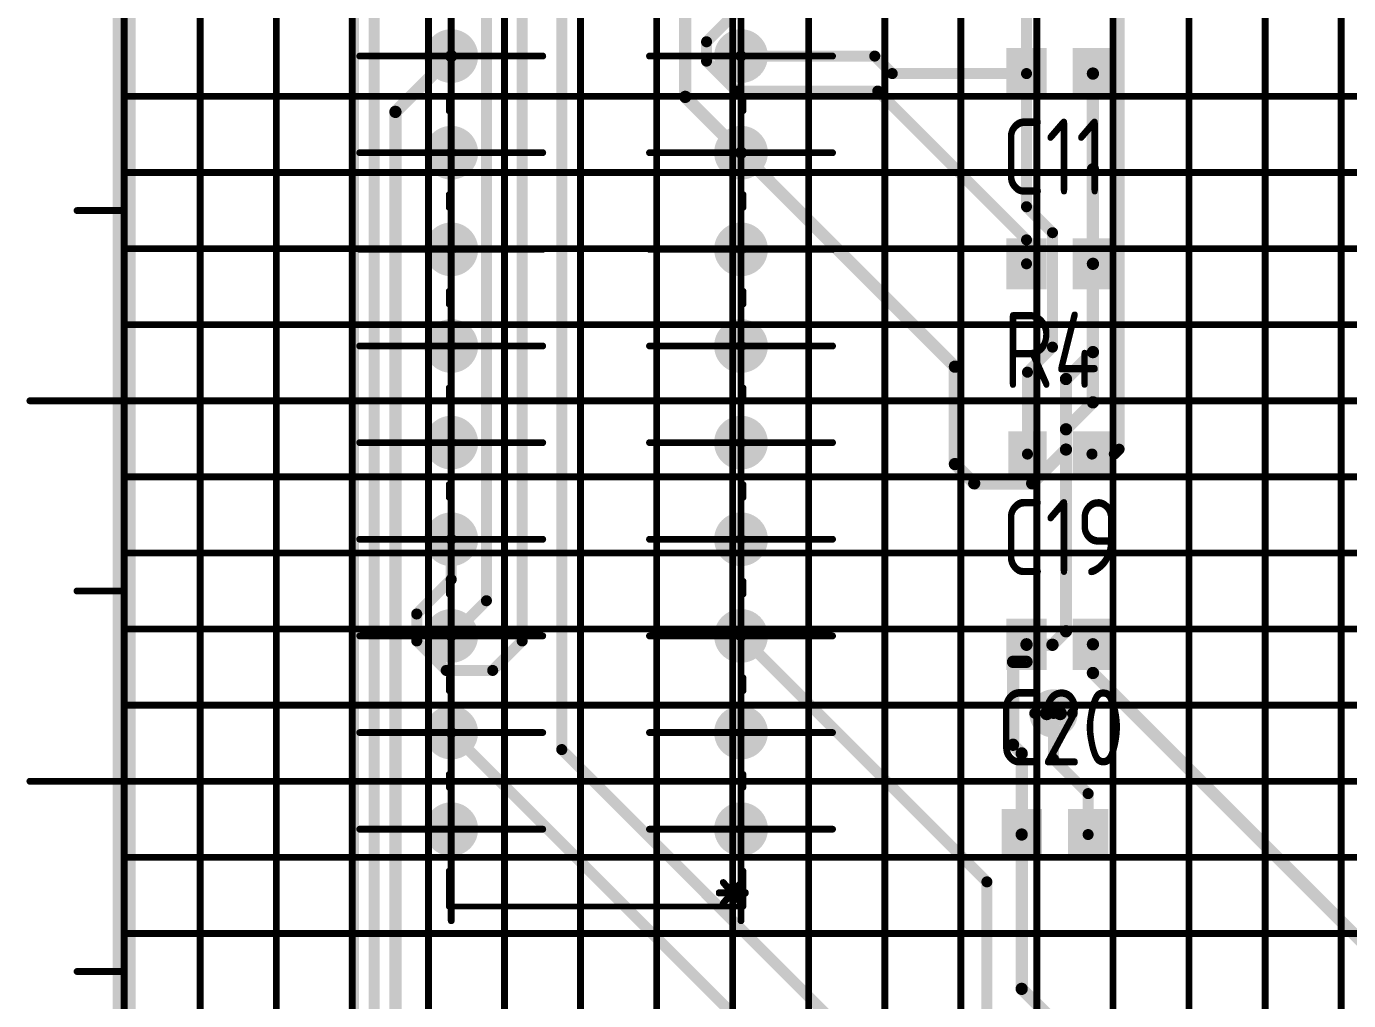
# Model space of a CAD drawing. Header units: millimetres. Extents: x 57 to 898, y 51 to 645.
# Drawn here: x 249.99 to 284.76, y 371.66 to 397.26 of the extents above; entities that cross this region are included whole.
import ezdxf

# ---------------------------------------------------------------- set-up
doc = ezdxf.new("R2010")
doc.units = ezdxf.units.MM
for name, color, linetype in [('Mechanical11', 56, 'Continuous'), ('Mechanical12', 56, 'Continuous'), ('Mechanical7', 56, 'Continuous'), ('Mechanical9', 56, 'Continuous')]:
    doc.layers.add(name, color=color, linetype=linetype)
doc.styles.add('GOST type A', font='gost.TTF', dxfattribs={"oblique": 15, "height": 0.2})

msp = doc.modelspace()

# ---------------------------------------------------------------- hatches: boundary and pattern name
at = {"layer": 'Mechanical12'}
for points in [[(275.761, 395.35), (276.822, 395.35), (276.822, 396.696), (275.761, 396.696)], [(275.761, 395.35), (276.822, 395.35), (276.822, 396.696), (275.761, 396.696)], [(277.508, 395.35), (278.569, 395.35), (278.569, 396.696), (277.508, 396.696)], [(277.508, 395.35), (278.569, 395.35), (278.569, 396.696), (277.508, 396.696)], [(275.761, 390.35), (276.822, 390.35), (276.822, 391.696), (275.761, 391.696)], [(275.761, 390.35), (276.822, 390.35), (276.822, 391.696), (275.761, 391.696)], [(277.508, 390.35), (278.569, 390.35), (278.569, 391.696), (277.508, 391.696)], [(277.508, 390.35), (278.569, 390.35), (278.569, 391.696), (277.508, 391.696)], [(275.811, 385.426), (276.822, 385.426), (276.822, 386.62), (275.811, 386.62)], [(275.811, 385.426), (276.822, 385.426), (276.822, 386.62), (275.811, 386.62)], [(277.508, 385.426), (278.518, 385.426), (278.518, 386.62), (277.508, 386.62)], [(277.508, 385.426), (278.518, 385.426), (278.518, 386.62), (277.508, 386.62)], [(275.761, 380.35), (276.822, 380.35), (276.822, 381.696), (275.761, 381.696)], [(275.761, 380.35), (276.822, 380.35), (276.822, 381.696), (275.761, 381.696)], [(277.508, 380.35), (278.569, 380.35), (278.569, 381.696), (277.508, 381.696)], [(277.508, 380.35), (278.569, 380.35), (278.569, 381.696), (277.508, 381.696)], [(275.634, 375.35), (276.695, 375.35), (276.695, 376.696), (275.634, 376.696)], [(275.634, 375.35), (276.695, 375.35), (276.695, 376.696), (275.634, 376.696)], [(277.381, 375.35), (278.442, 375.35), (278.442, 376.696), (277.381, 376.696)], [(277.381, 375.35), (278.442, 375.35), (278.442, 376.696), (277.381, 376.696)]]:
    msp.add_hatch(color=7, dxfattribs=at).paths.add_polyline_path(points)

# ---------------------------------------------------------------- linework, layer by layer
at = {"layer": 'Mechanical11', "color": 7}
for p, q in [((261.05, 396.483), (261.083, 396.565)), ((261.165, 396.483), (261.05, 396.483)), ((261.083, 396.565), (261.165, 396.598)), ((261.165, 396.598), (261.165, 396.483)), ((261.165, 396.483), (261.165, 396.598)), ((261.165, 396.598), (261.246, 396.565)), ((261.165, 396.483), (261.28, 396.483)), ((261.165, 396.368), (261.165, 396.483)), ((261.28, 396.483), (261.165, 396.483)), ((261.246, 396.402), (261.165, 396.368)), ((261.246, 396.565), (261.28, 396.483)), ((261.28, 396.483), (261.246, 396.402)), ((268.67, 396.483), (268.703, 396.565)), ((268.785, 396.483), (268.67, 396.483)), ((268.703, 396.565), (268.785, 396.598)), ((268.785, 396.598), (268.785, 396.483)), ((268.785, 396.483), (268.785, 396.598)), ((268.785, 396.598), (268.866, 396.565)), ((268.785, 396.483), (268.9, 396.483)), ((268.785, 396.368), (268.785, 396.483)), ((268.9, 396.483), (268.785, 396.483)), ((268.866, 396.402), (268.785, 396.368)), ((268.866, 396.565), (268.9, 396.483)), ((268.9, 396.483), (268.866, 396.402)), ((261.05, 393.943), (261.083, 394.025)), ((261.165, 393.943), (261.05, 393.943)), ((261.083, 394.025), (261.165, 394.058)), ((261.165, 394.058), (261.165, 393.943)), ((261.165, 393.943), (261.165, 394.058)), ((261.165, 394.058), (261.246, 394.025)), ((261.165, 393.943), (261.28, 393.943)), ((261.165, 393.828), (261.165, 393.943)), ((261.28, 393.943), (261.165, 393.943)), ((261.246, 394.025), (261.28, 393.943)), ((261.28, 393.943), (261.246, 393.862)), ((268.67, 393.943), (268.703, 394.025)), ((268.785, 393.943), (268.67, 393.943)), ((268.703, 394.025), (268.785, 394.058)), ((268.785, 394.058), (268.785, 393.943)), ((268.785, 393.943), (268.785, 394.058)), ((268.785, 394.058), (268.866, 394.025)), ((268.785, 393.943), (268.9, 393.943)), ((268.785, 393.828), (268.785, 393.943)), ((268.9, 393.943), (268.785, 393.943)), ((268.866, 394.025), (268.9, 393.943)), ((268.9, 393.943), (268.866, 393.862)), ((261.246, 393.862), (261.165, 393.828)), ((268.866, 393.862), (268.785, 393.828)), ((261.05, 391.403), (261.083, 391.485)), ((261.083, 391.485), (261.165, 391.518)), ((261.165, 391.518), (261.165, 391.403)), ((261.165, 391.403), (261.165, 391.518)), ((261.165, 391.518), (261.246, 391.485)), ((261.246, 391.485), (261.28, 391.403)), ((268.67, 391.403), (268.703, 391.485)), ((268.703, 391.485), (268.785, 391.518)), ((268.785, 391.518), (268.785, 391.403)), ((268.785, 391.403), (268.785, 391.518)), ((268.785, 391.518), (268.866, 391.485)), ((268.866, 391.485), (268.9, 391.403)), ((261.165, 391.403), (261.05, 391.403)), ((261.165, 391.403), (261.28, 391.403)), ((261.165, 391.288), (261.165, 391.403)), ((261.28, 391.403), (261.165, 391.403)), ((261.246, 391.322), (261.165, 391.288)), ((261.28, 391.403), (261.246, 391.322)), ((268.785, 391.403), (268.67, 391.403)), ((268.785, 391.403), (268.9, 391.403)), ((268.785, 391.288), (268.785, 391.403)), ((268.9, 391.403), (268.785, 391.403)), ((268.866, 391.322), (268.785, 391.288)), ((268.9, 391.403), (268.866, 391.322)), ((261.05, 388.863), (261.083, 388.945)), ((261.165, 388.863), (261.05, 388.863)), ((261.083, 388.945), (261.165, 388.978)), ((261.165, 388.978), (261.165, 388.863)), ((261.165, 388.863), (261.165, 388.978)), ((261.165, 388.978), (261.246, 388.945)), ((261.165, 388.863), (261.28, 388.863)), ((261.165, 388.748), (261.165, 388.863)), ((261.28, 388.863), (261.165, 388.863)), ((261.246, 388.782), (261.165, 388.748)), ((261.246, 388.945), (261.28, 388.863)), ((261.28, 388.863), (261.246, 388.782)), ((268.67, 388.863), (268.703, 388.945)), ((268.785, 388.863), (268.67, 388.863)), ((268.703, 388.945), (268.785, 388.978)), ((268.785, 388.978), (268.785, 388.863)), ((268.785, 388.863), (268.785, 388.978)), ((268.785, 388.978), (268.866, 388.945)), ((268.785, 388.863), (268.9, 388.863)), ((268.785, 388.748), (268.785, 388.863)), ((268.9, 388.863), (268.785, 388.863)), ((268.866, 388.782), (268.785, 388.748)), ((268.866, 388.945), (268.9, 388.863)), ((268.9, 388.863), (268.866, 388.782)), ((261.05, 386.323), (261.083, 386.405)), ((261.165, 386.323), (261.05, 386.323)), ((261.083, 386.405), (261.165, 386.438)), ((261.165, 386.438), (261.165, 386.323)), ((261.165, 386.323), (261.165, 386.438)), ((261.165, 386.438), (261.246, 386.405)), ((261.165, 386.323), (261.28, 386.323)), ((261.165, 386.208), (261.165, 386.323)), ((261.28, 386.323), (261.165, 386.323)), ((261.246, 386.242), (261.165, 386.208)), ((261.246, 386.405), (261.28, 386.323)), ((261.28, 386.323), (261.246, 386.242)), ((268.67, 386.323), (268.703, 386.405)), ((268.785, 386.323), (268.67, 386.323)), ((268.703, 386.405), (268.785, 386.438)), ((268.785, 386.438), (268.785, 386.323)), ((268.785, 386.323), (268.785, 386.438)), ((268.785, 386.438), (268.866, 386.405)), ((268.785, 386.323), (268.9, 386.323)), ((268.785, 386.208), (268.785, 386.323)), ((268.9, 386.323), (268.785, 386.323)), ((268.866, 386.242), (268.785, 386.208)), ((268.866, 386.405), (268.9, 386.323)), ((268.9, 386.323), (268.866, 386.242)), ((261.05, 383.783), (261.083, 383.865)), ((261.083, 383.865), (261.165, 383.898)), ((261.165, 383.898), (261.165, 383.783)), ((261.165, 383.783), (261.165, 383.898)), ((261.165, 383.898), (261.246, 383.865)), ((261.246, 383.865), (261.28, 383.783)), ((268.67, 383.783), (268.703, 383.865)), ((268.703, 383.865), (268.785, 383.898)), ((268.785, 383.898), (268.785, 383.783)), ((268.785, 383.783), (268.785, 383.898)), ((268.785, 383.898), (268.866, 383.865)), ((268.866, 383.865), (268.9, 383.783)), ((261.165, 383.783), (261.05, 383.783)), ((261.165, 383.783), (261.28, 383.783)), ((261.165, 383.668), (261.165, 383.783)), ((261.28, 383.783), (261.165, 383.783)), ((261.246, 383.702), (261.165, 383.668)), ((261.28, 383.783), (261.246, 383.702)), ((268.785, 383.783), (268.67, 383.783)), ((268.785, 383.783), (268.9, 383.783)), ((268.785, 383.668), (268.785, 383.783)), ((268.9, 383.783), (268.785, 383.783)), ((268.866, 383.702), (268.785, 383.668)), ((268.9, 383.783), (268.866, 383.702)), ((261.05, 381.243), (261.083, 381.325)), ((261.165, 381.243), (261.05, 381.243)), ((261.083, 381.325), (261.165, 381.358)), ((261.165, 381.358), (261.165, 381.243)), ((261.165, 381.243), (261.165, 381.358)), ((261.165, 381.358), (261.246, 381.325)), ((261.165, 381.243), (261.28, 381.243)), ((261.165, 381.128), (261.165, 381.243)), ((261.28, 381.243), (261.165, 381.243)), ((261.246, 381.162), (261.165, 381.128)), ((261.246, 381.325), (261.28, 381.243)), ((261.28, 381.243), (261.246, 381.162)), ((268.67, 381.243), (268.703, 381.325)), ((268.785, 381.243), (268.67, 381.243)), ((268.703, 381.325), (268.785, 381.358)), ((268.785, 381.358), (268.785, 381.243)), ((268.785, 381.243), (268.785, 381.358)), ((268.785, 381.358), (268.866, 381.325)), ((268.785, 381.243), (268.9, 381.243)), ((268.785, 381.128), (268.785, 381.243)), ((268.9, 381.243), (268.785, 381.243)), ((268.866, 381.162), (268.785, 381.128)), ((268.866, 381.325), (268.9, 381.243)), ((268.9, 381.243), (268.866, 381.162)), ((261.05, 378.703), (261.083, 378.785)), ((261.165, 378.703), (261.05, 378.703)), ((261.083, 378.785), (261.165, 378.818)), ((261.165, 378.818), (261.165, 378.703)), ((261.165, 378.703), (261.165, 378.818)), ((261.165, 378.818), (261.246, 378.785)), ((261.165, 378.703), (261.28, 378.703)), ((261.165, 378.588), (261.165, 378.703)), ((261.28, 378.703), (261.165, 378.703)), ((261.246, 378.622), (261.165, 378.588)), ((261.246, 378.785), (261.28, 378.703)), ((261.28, 378.703), (261.246, 378.622)), ((268.67, 378.703), (268.703, 378.785)), ((268.785, 378.703), (268.67, 378.703)), ((268.703, 378.785), (268.785, 378.818)), ((268.785, 378.818), (268.785, 378.703)), ((268.785, 378.703), (268.785, 378.818)), ((268.785, 378.818), (268.866, 378.785)), ((268.785, 378.703), (268.9, 378.703)), ((268.785, 378.588), (268.785, 378.703)), ((268.9, 378.703), (268.785, 378.703)), ((268.866, 378.622), (268.785, 378.588)), ((268.866, 378.785), (268.9, 378.703)), ((268.9, 378.703), (268.866, 378.622)), ((261.05, 376.163), (261.083, 376.245)), ((261.165, 376.163), (261.05, 376.163)), ((261.083, 376.245), (261.165, 376.278)), ((261.165, 376.278), (261.165, 376.163)), ((261.165, 376.163), (261.165, 376.278)), ((261.165, 376.278), (261.246, 376.245)), ((261.165, 376.163), (261.28, 376.163)), ((261.165, 376.048), (261.165, 376.163)), ((261.28, 376.163), (261.165, 376.163)), ((261.246, 376.245), (261.28, 376.163)), ((261.28, 376.163), (261.246, 376.082)), ((268.67, 376.163), (268.703, 376.245)), ((268.785, 376.163), (268.67, 376.163)), ((268.703, 376.245), (268.785, 376.278)), ((268.785, 376.278), (268.785, 376.163)), ((268.785, 376.163), (268.785, 376.278)), ((268.785, 376.278), (268.866, 376.245)), ((268.785, 376.163), (268.9, 376.163)), ((268.785, 376.048), (268.785, 376.163)), ((268.9, 376.163), (268.785, 376.163)), ((268.866, 376.245), (268.9, 376.163)), ((268.9, 376.163), (268.866, 376.082)), ((261.246, 376.082), (261.165, 376.048)), ((268.866, 376.082), (268.785, 376.048))]:
    msp.add_line(p, q, dxfattribs=at)
for points, const_width in [([(277.177, 379.206, 1), (276.822, 379.206, 1)], 0.356), ([(276.733, 379.206, 1), (276.911, 379.206, 1)], 0.178), ([(277.088, 379.206, 1), (277.266, 379.206, 1)], 0.178)]:
    msp.add_lwpolyline(points, format="xyb", close=True, dxfattribs=dict(at, const_width=const_width))
at = {"layer": 'Mechanical12', "color": 7}
for p, q in [((261.05, 396.483), (261.165, 396.483)), ((261.083, 396.402), (261.05, 396.483)), ((261.165, 396.368), (261.083, 396.402)), ((261.165, 396.483), (261.165, 396.368)), ((268.67, 396.483), (268.785, 396.483)), ((268.703, 396.402), (268.67, 396.483)), ((268.785, 396.368), (268.703, 396.402)), ((268.785, 396.483), (268.785, 396.368)), ((261.05, 393.943), (261.165, 393.943)), ((261.083, 393.862), (261.05, 393.943)), ((261.165, 393.943), (261.165, 393.828)), ((268.67, 393.943), (268.785, 393.943)), ((268.703, 393.862), (268.67, 393.943)), ((268.785, 393.943), (268.785, 393.828)), ((261.165, 393.828), (261.083, 393.862)), ((268.785, 393.828), (268.703, 393.862)), ((261.05, 391.403), (261.165, 391.403)), ((261.083, 391.322), (261.05, 391.403)), ((261.165, 391.288), (261.083, 391.322)), ((261.165, 391.403), (261.165, 391.288)), ((268.67, 391.403), (268.785, 391.403)), ((268.703, 391.322), (268.67, 391.403)), ((268.785, 391.288), (268.703, 391.322)), ((268.785, 391.403), (268.785, 391.288)), ((261.05, 388.863), (261.165, 388.863)), ((261.083, 388.782), (261.05, 388.863)), ((261.165, 388.748), (261.083, 388.782)), ((261.165, 388.863), (261.165, 388.748)), ((268.67, 388.863), (268.785, 388.863)), ((268.703, 388.782), (268.67, 388.863)), ((268.785, 388.748), (268.703, 388.782)), ((268.785, 388.863), (268.785, 388.748)), ((261.05, 386.323), (261.165, 386.323)), ((261.083, 386.242), (261.05, 386.323)), ((261.165, 386.208), (261.083, 386.242)), ((261.165, 386.323), (261.165, 386.208)), ((268.67, 386.323), (268.785, 386.323)), ((268.703, 386.242), (268.67, 386.323)), ((268.785, 386.208), (268.703, 386.242)), ((268.785, 386.323), (268.785, 386.208)), ((261.05, 383.783), (261.165, 383.783)), ((261.083, 383.702), (261.05, 383.783)), ((261.165, 383.668), (261.083, 383.702)), ((261.165, 383.783), (261.165, 383.668)), ((268.67, 383.783), (268.785, 383.783)), ((268.703, 383.702), (268.67, 383.783)), ((268.785, 383.668), (268.703, 383.702)), ((268.785, 383.783), (268.785, 383.668)), ((261.05, 381.243), (261.165, 381.243)), ((261.083, 381.162), (261.05, 381.243)), ((261.165, 381.128), (261.083, 381.162)), ((261.165, 381.243), (261.165, 381.128)), ((268.67, 381.243), (268.785, 381.243)), ((268.703, 381.162), (268.67, 381.243)), ((268.785, 381.128), (268.703, 381.162)), ((268.785, 381.243), (268.785, 381.128)), ((261.05, 378.703), (261.165, 378.703)), ((261.083, 378.622), (261.05, 378.703)), ((261.165, 378.588), (261.083, 378.622)), ((261.165, 378.703), (261.165, 378.588)), ((268.67, 378.703), (268.785, 378.703)), ((268.703, 378.622), (268.67, 378.703)), ((268.785, 378.588), (268.703, 378.622)), ((268.785, 378.703), (268.785, 378.588)), ((261.05, 376.163), (261.165, 376.163)), ((261.083, 376.082), (261.05, 376.163)), ((261.165, 376.163), (261.165, 376.048)), ((268.67, 376.163), (268.785, 376.163)), ((268.703, 376.082), (268.67, 376.163)), ((268.785, 376.163), (268.785, 376.048)), ((261.165, 376.048), (261.083, 376.082)), ((268.785, 376.048), (268.703, 376.082))]:
    msp.add_line(p, q, dxfattribs=at)
for points, const_width in [([(252.565, 518.023), (252.565, 337.423)], 0.6), ([(252.565, 518.023), (252.565, 337.423)], 0.6), ([(252.565, 518.023), (252.565, 337.423)], 0.6), ([(252.565, 518.023), (252.565, 337.423)], 0.6), ([(262.09, 382.168), (262.09, 429.388)], 0.29), ([(263.03, 381.111), (263.03, 412.176)], 0.29), ([(258.593, 352.985), (258.593, 406.611)], 0.29), ([(278.727, 386.15), (278.727, 406.461)], 0.29), ([(259.137, 370.321), (259.137, 404.615)], 0.29), ([(267.317, 395.411), (267.317, 402.636)], 0.323), ([(276.291, 396.023), (276.291, 402.27)], 0.29), ([(264.071, 378.256), (264.071, 398.657)], 0.29), ([(267.878, 396.859), (268.785, 397.766)], 0.29), ([(267.878, 396.351), (267.878, 396.859)], 0.29), ([(259.697, 395.016), (261.165, 396.483)], 0.323), ([(267.878, 396.351), (268.665, 395.564)], 0.29), ([(268.785, 396.483), (272.301, 396.483)], 0.29), ([(272.301, 396.483), (272.761, 396.023)], 0.29), ([(272.761, 396.023), (276.291, 396.023)], 0.29), ([(276.291, 392.524), (276.291, 396.023)], 0.29), ([(278.038, 393.507), (278.038, 396.023)], 0.323), ([(268.665, 395.564), (272.38, 395.564)], 0.29), ([(272.38, 395.564), (276.291, 391.652)], 0.29), ([(261.101, 395.036), (261.101, 395.39)], 0.152), ([(267.317, 395.411), (268.785, 393.943)], 0.323), ([(268.848, 395.036), (268.848, 395.39)], 0.152), ([(259.697, 370.871), (259.697, 395.016)], 0.323), ([(268.785, 393.943), (274.409, 388.319)], 0.323), ([(278.038, 391.023), (278.038, 393.507)], 0.323), ([(261.101, 392.496), (261.101, 392.85)], 0.152), ([(268.848, 392.496), (268.848, 392.85)], 0.152), ([(276.291, 392.524), (276.974, 391.841)], 0.29), ([(276.974, 388.833), (276.974, 391.841)], 0.29), ([(276.291, 391.023), (276.291, 391.652)], 0.29), ([(278.038, 388.703), (278.038, 391.023)], 0.323), ([(261.101, 389.956), (261.101, 390.31)], 0.152), ([(268.848, 389.956), (268.848, 390.31)], 0.152), ([(276.317, 388.175), (276.974, 388.833)], 0.29), ([(277.33, 387.995), (278.038, 388.703)], 0.323), ([(278.038, 387.382), (278.038, 388.703)], 0.323), ([(274.409, 385.76), (274.409, 388.319)], 0.323), ([(276.317, 386.023), (276.317, 388.175)], 0.29), ([(277.33, 386.674), (277.33, 387.995)], 0.323), ([(261.101, 387.416), (261.101, 387.77)], 0.152), ([(268.848, 387.416), (268.848, 387.77)], 0.152), ([(277.33, 386.674), (278.038, 387.382)], 0.323), ([(277.33, 386.141), (277.33, 386.674)], 0.323), ([(276.441, 385.252), (277.33, 386.141)], 0.323), ([(277.33, 381.365), (277.33, 386.141)], 0.323), ([(278.6, 386.023), (278.727, 386.15)], 0.29), ([(274.409, 385.76), (274.917, 385.252)], 0.323), ([(278.013, 386.023), (278.6, 386.023)], 0.29), ([(261.101, 384.876), (261.101, 385.23)], 0.152), ([(268.848, 384.876), (268.848, 385.23)], 0.152), ([(274.917, 385.252), (276.441, 385.252)], 0.323), ([(261.165, 382.726), (261.165, 383.783)], 0.29), ([(260.258, 381.819), (261.165, 382.726)], 0.29), ([(261.101, 382.336), (261.101, 382.69)], 0.152), ([(268.848, 382.336), (268.848, 382.69)], 0.152), ([(261.165, 381.243), (262.09, 382.168)], 0.29), ([(260.258, 381.111), (260.258, 381.819)], 0.29), ([(268.785, 381.243), (275.249, 374.779)], 0.29), ([(276.974, 381.01), (277.33, 381.365)], 0.323), ([(260.258, 381.111), (261.033, 380.336)], 0.29), ([(262.254, 380.336), (263.03, 381.111)], 0.29), ([(276.291, 381.01), (276.291, 381.023)], 0.323), ([(276.291, 381.01), (276.974, 381.01)], 0.323), ([(276.291, 380.562), (276.291, 381.01)], 0.323), ([(278.038, 380.269), (278.038, 381.023)], 0.323), ([(275.937, 380.562), (276.291, 380.562)], 0.323), ([(275.937, 378.382), (275.937, 380.562)], 0.323), ([(261.033, 380.336), (262.254, 380.336)], 0.29), ([(278.038, 380.269), (286.085, 372.222)], 0.323), ([(261.101, 379.796), (261.101, 380.15)], 0.152), ([(268.848, 379.796), (268.848, 380.15)], 0.152), ([(277, 378.01), (277, 379.206)], 0.29), ([(261.165, 378.703), (271.165, 368.703)], 0.29), ([(264.071, 378.256), (274.5, 367.827)], 0.29), ([(275.937, 378.382), (276.165, 378.155)], 0.323), ([(276.165, 376.023), (276.165, 378.155)], 0.323), ([(277, 378.01), (277.912, 377.098)], 0.29), ([(261.101, 377.256), (261.101, 377.61)], 0.152), ([(268.848, 377.258), (268.848, 377.61)], 0.152), ([(277.912, 376.023), (277.912, 377.098)], 0.29), ([(276.165, 371.967), (276.165, 376.023)], 0.323), ([(261.101, 374.131), (261.101, 375.07)], 0.152), ([(268.848, 374.131), (268.848, 375.069)], 0.152), ([(275.249, 365.589), (275.249, 374.779)], 0.29), ([(261.101, 374.131), (268.848, 374.131)], 0.152), ([(276.165, 371.967), (277.076, 371.056)], 0.323)]:
    msp.add_lwpolyline(points, dxfattribs=dict(at, const_width=const_width))
for points, const_width in [([(261.571, 396.483, 1), (260.758, 396.483, 1)], 0.6), ([(261.571, 396.483, 1), (260.758, 396.483, 1)], 0.6), ([(269.191, 396.483, 1), (268.378, 396.483, 1)], 0.6), ([(269.191, 396.483, 1), (268.378, 396.483, 1)], 0.6), ([(260.608, 396.483, 1), (260.908, 396.483, 1)], 0.3), ([(260.608, 396.483, 1), (260.908, 396.483, 1)], 0.3), ([(261.421, 396.483, 1), (261.721, 396.483, 1)], 0.3), ([(261.421, 396.483, 1), (261.721, 396.483, 1)], 0.3), ([(267.805, 396.859, 1), (267.95, 396.859, 1)], 0.145), ([(267.805, 396.859, 1), (267.95, 396.859, 1)], 0.145), ([(268.228, 396.483, 1), (268.528, 396.483, 1)], 0.3), ([(268.228, 396.483, 1), (268.528, 396.483, 1)], 0.3), ([(269.041, 396.483, 1), (269.341, 396.483, 1)], 0.3), ([(269.041, 396.483, 1), (269.341, 396.483, 1)], 0.3), ([(261.084, 396.483, 1), (261.245, 396.483, 1)], 0.161), ([(267.805, 396.351, 1), (267.95, 396.351, 1)], 0.145), ([(267.805, 396.351, 1), (267.95, 396.351, 1)], 0.145), ([(268.712, 396.483, 1), (268.857, 396.483, 1)], 0.145), ([(272.228, 396.483, 1), (272.373, 396.483, 1)], 0.145), ([(272.228, 396.483, 1), (272.373, 396.483, 1)], 0.145), ([(272.688, 396.023, 1), (272.833, 396.023, 1)], 0.145), ([(272.688, 396.023, 1), (272.833, 396.023, 1)], 0.145), ([(276.219, 396.023, 1), (276.364, 396.023, 1)], 0.145), ([(276.219, 396.023, 1), (276.364, 396.023, 1)], 0.145), ([(276.219, 396.023, 1), (276.364, 396.023, 1)], 0.145), ([(277.957, 396.023, 1), (278.119, 396.023, 1)], 0.161), ([(268.593, 395.564, 1), (268.738, 395.564, 1)], 0.145), ([(268.593, 395.564, 1), (268.738, 395.564, 1)], 0.145), ([(272.307, 395.564, 1), (272.452, 395.564, 1)], 0.145), ([(272.307, 395.564, 1), (272.452, 395.564, 1)], 0.145), ([(261.063, 395.39, 1), (261.139, 395.39, 1)], 0.0762), ([(267.236, 395.411, 1), (267.398, 395.411, 1)], 0.161), ([(267.236, 395.411, 1), (267.398, 395.411, 1)], 0.161), ([(268.81, 395.39, 1), (268.886, 395.39, 1)], 0.0762), ([(259.616, 395.016, 1), (259.778, 395.016, 1)], 0.161), ([(259.616, 395.016, 1), (259.778, 395.016, 1)], 0.161), ([(261.063, 395.036, 1), (261.139, 395.036, 1)], 0.0762), ([(268.81, 395.036, 1), (268.886, 395.036, 1)], 0.0762), ([(261.571, 393.943, 1), (260.758, 393.943, 1)], 0.6), ([(261.571, 393.943, 1), (260.758, 393.943, 1)], 0.6), ([(269.191, 393.943, 1), (268.378, 393.943, 1)], 0.6), ([(269.191, 393.943, 1), (268.378, 393.943, 1)], 0.6), ([(260.608, 393.943, 1), (260.908, 393.943, 1)], 0.3), ([(260.608, 393.943, 1), (260.908, 393.943, 1)], 0.3), ([(261.421, 393.943, 1), (261.721, 393.943, 1)], 0.3), ([(261.421, 393.943, 1), (261.721, 393.943, 1)], 0.3), ([(268.228, 393.943, 1), (268.528, 393.943, 1)], 0.3), ([(268.228, 393.943, 1), (268.528, 393.943, 1)], 0.3), ([(269.041, 393.943, 1), (269.341, 393.943, 1)], 0.3), ([(269.041, 393.943, 1), (269.341, 393.943, 1)], 0.3), ([(268.704, 393.943, 1), (268.865, 393.943, 1)], 0.161), ([(268.704, 393.943, 1), (268.865, 393.943, 1)], 0.161), ([(277.957, 393.507, 1), (278.119, 393.507, 1)], 0.161), ([(277.957, 393.507, 1), (278.119, 393.507, 1)], 0.161), ([(261.063, 392.85, 1), (261.139, 392.85, 1)], 0.0762), ([(268.81, 392.85, 1), (268.886, 392.85, 1)], 0.0762), ([(261.063, 392.496, 1), (261.139, 392.496, 1)], 0.0762), ([(268.81, 392.496, 1), (268.886, 392.496, 1)], 0.0762), ([(276.219, 392.524, 1), (276.364, 392.524, 1)], 0.145), ([(276.219, 392.524, 1), (276.364, 392.524, 1)], 0.145), ([(261.571, 391.403, 1), (260.758, 391.403, 1)], 0.6), ([(261.571, 391.403, 1), (260.758, 391.403, 1)], 0.6), ([(269.191, 391.403, 1), (268.378, 391.403, 1)], 0.6), ([(269.191, 391.403, 1), (268.378, 391.403, 1)], 0.6), ([(276.902, 391.841, 1), (277.047, 391.841, 1)], 0.145), ([(276.902, 391.841, 1), (277.047, 391.841, 1)], 0.145), ([(260.608, 391.403, 1), (260.908, 391.403, 1)], 0.3), ([(260.608, 391.403, 1), (260.908, 391.403, 1)], 0.3), ([(261.421, 391.403, 1), (261.721, 391.403, 1)], 0.3), ([(261.421, 391.403, 1), (261.721, 391.403, 1)], 0.3), ([(268.228, 391.403, 1), (268.528, 391.403, 1)], 0.3), ([(268.228, 391.403, 1), (268.528, 391.403, 1)], 0.3), ([(269.041, 391.403, 1), (269.341, 391.403, 1)], 0.3), ([(269.041, 391.403, 1), (269.341, 391.403, 1)], 0.3), ([(276.219, 391.652, 1), (276.364, 391.652, 1)], 0.145), ([(276.219, 391.652, 1), (276.364, 391.652, 1)], 0.145), ([(276.219, 391.023, 1), (276.364, 391.023, 1)], 0.145), ([(277.957, 391.023, 1), (278.119, 391.023, 1)], 0.161), ([(277.957, 391.023, 1), (278.119, 391.023, 1)], 0.161), ([(261.063, 390.31, 1), (261.139, 390.31, 1)], 0.0762), ([(268.81, 390.31, 1), (268.886, 390.31, 1)], 0.0762), ([(261.063, 389.956, 1), (261.139, 389.956, 1)], 0.0762), ([(268.81, 389.956, 1), (268.886, 389.956, 1)], 0.0762), ([(261.571, 388.863, 1), (260.758, 388.863, 1)], 0.6), ([(261.571, 388.863, 1), (260.758, 388.863, 1)], 0.6), ([(269.191, 388.863, 1), (268.378, 388.863, 1)], 0.6), ([(269.191, 388.863, 1), (268.378, 388.863, 1)], 0.6), ([(260.608, 388.863, 1), (260.908, 388.863, 1)], 0.3), ([(260.608, 388.863, 1), (260.908, 388.863, 1)], 0.3), ([(261.421, 388.863, 1), (261.721, 388.863, 1)], 0.3), ([(261.421, 388.863, 1), (261.721, 388.863, 1)], 0.3), ([(268.228, 388.863, 1), (268.528, 388.863, 1)], 0.3), ([(268.228, 388.863, 1), (268.528, 388.863, 1)], 0.3), ([(269.041, 388.863, 1), (269.341, 388.863, 1)], 0.3), ([(269.041, 388.863, 1), (269.341, 388.863, 1)], 0.3), ([(276.902, 388.833, 1), (277.047, 388.833, 1)], 0.145), ([(276.902, 388.833, 1), (277.047, 388.833, 1)], 0.145), ([(277.957, 388.703, 1), (278.119, 388.703, 1)], 0.161), ([(277.957, 388.703, 1), (278.119, 388.703, 1)], 0.161), ([(277.957, 388.703, 1), (278.119, 388.703, 1)], 0.161), ([(274.328, 388.319, 1), (274.489, 388.319, 1)], 0.161), ([(274.328, 388.319, 1), (274.489, 388.319, 1)], 0.161), ([(276.244, 388.175, 1), (276.389, 388.175, 1)], 0.145), ([(276.244, 388.175, 1), (276.389, 388.175, 1)], 0.145), ([(277.249, 387.995, 1), (277.41, 387.995, 1)], 0.161), ([(277.249, 387.995, 1), (277.41, 387.995, 1)], 0.161), ([(261.063, 387.77, 1), (261.139, 387.77, 1)], 0.0762), ([(268.81, 387.77, 1), (268.886, 387.77, 1)], 0.0762), ([(261.063, 387.416, 1), (261.139, 387.416, 1)], 0.0762), ([(268.81, 387.416, 1), (268.886, 387.416, 1)], 0.0762), ([(277.957, 387.382, 1), (278.119, 387.382, 1)], 0.161), ([(277.957, 387.382, 1), (278.119, 387.382, 1)], 0.161), ([(261.571, 386.323, 1), (260.758, 386.323, 1)], 0.6), ([(261.571, 386.323, 1), (260.758, 386.323, 1)], 0.6), ([(269.191, 386.323, 1), (268.378, 386.323, 1)], 0.6), ([(269.191, 386.323, 1), (268.378, 386.323, 1)], 0.6), ([(260.608, 386.323, 1), (260.908, 386.323, 1)], 0.3), ([(260.608, 386.323, 1), (260.908, 386.323, 1)], 0.3), ([(261.421, 386.323, 1), (261.721, 386.323, 1)], 0.3), ([(261.421, 386.323, 1), (261.721, 386.323, 1)], 0.3), ([(268.228, 386.323, 1), (268.528, 386.323, 1)], 0.3), ([(268.228, 386.323, 1), (268.528, 386.323, 1)], 0.3), ([(269.041, 386.323, 1), (269.341, 386.323, 1)], 0.3), ([(269.041, 386.323, 1), (269.341, 386.323, 1)], 0.3), ([(277.249, 386.674, 1), (277.41, 386.674, 1)], 0.161), ([(277.249, 386.674, 1), (277.41, 386.674, 1)], 0.161), ([(277.249, 386.674, 1), (277.41, 386.674, 1)], 0.161), ([(277.249, 386.141, 1), (277.41, 386.141, 1)], 0.161), ([(277.249, 386.141, 1), (277.41, 386.141, 1)], 0.161), ([(277.249, 386.141, 1), (277.41, 386.141, 1)], 0.161), ([(278.654, 386.15, 1), (278.799, 386.15, 1)], 0.145), ([(278.654, 386.15, 1), (278.799, 386.15, 1)], 0.145), ([(274.328, 385.76, 1), (274.489, 385.76, 1)], 0.161), ([(274.328, 385.76, 1), (274.489, 385.76, 1)], 0.161), ([(276.244, 386.023, 1), (276.389, 386.023, 1)], 0.145), ([(277.94, 386.023, 1), (278.085, 386.023, 1)], 0.145), ([(278.527, 386.023, 1), (278.672, 386.023, 1)], 0.145), ([(278.527, 386.023, 1), (278.672, 386.023, 1)], 0.145), ([(261.063, 385.23, 1), (261.139, 385.23, 1)], 0.0762), ([(268.81, 385.23, 1), (268.886, 385.23, 1)], 0.0762), ([(274.836, 385.252, 1), (274.997, 385.252, 1)], 0.161), ([(274.836, 385.252, 1), (274.997, 385.252, 1)], 0.161), ([(276.36, 385.252, 1), (276.521, 385.252, 1)], 0.161), ([(276.36, 385.252, 1), (276.521, 385.252, 1)], 0.161), ([(261.063, 384.876, 1), (261.139, 384.876, 1)], 0.0762), ([(268.81, 384.876, 1), (268.886, 384.876, 1)], 0.0762), ([(261.571, 383.783, 1), (260.758, 383.783, 1)], 0.6), ([(261.571, 383.783, 1), (260.758, 383.783, 1)], 0.6), ([(269.191, 383.783, 1), (268.378, 383.783, 1)], 0.6), ([(269.191, 383.783, 1), (268.378, 383.783, 1)], 0.6), ([(260.608, 383.783, 1), (260.908, 383.783, 1)], 0.3), ([(260.608, 383.783, 1), (260.908, 383.783, 1)], 0.3), ([(261.092, 383.783, 1), (261.237, 383.783, 1)], 0.145), ([(261.421, 383.783, 1), (261.721, 383.783, 1)], 0.3), ([(261.421, 383.783, 1), (261.721, 383.783, 1)], 0.3), ([(268.228, 383.783, 1), (268.528, 383.783, 1)], 0.3), ([(268.228, 383.783, 1), (268.528, 383.783, 1)], 0.3), ([(269.041, 383.783, 1), (269.341, 383.783, 1)], 0.3), ([(269.041, 383.783, 1), (269.341, 383.783, 1)], 0.3), ([(261.092, 382.726, 1), (261.237, 382.726, 1)], 0.145), ([(261.092, 382.726, 1), (261.237, 382.726, 1)], 0.145), ([(261.063, 382.69, 1), (261.139, 382.69, 1)], 0.0762), ([(268.81, 382.69, 1), (268.886, 382.69, 1)], 0.0762), ([(261.063, 382.336, 1), (261.139, 382.336, 1)], 0.0762), ([(262.017, 382.168, 1), (262.162, 382.168, 1)], 0.145), ([(262.017, 382.168, 1), (262.162, 382.168, 1)], 0.145), ([(268.81, 382.336, 1), (268.886, 382.336, 1)], 0.0762), ([(260.185, 381.819, 1), (260.33, 381.819, 1)], 0.145), ([(260.185, 381.819, 1), (260.33, 381.819, 1)], 0.145), ([(261.571, 381.243, 1), (260.758, 381.243, 1)], 0.6), ([(261.571, 381.243, 1), (260.758, 381.243, 1)], 0.6), ([(269.191, 381.243, 1), (268.378, 381.243, 1)], 0.6), ([(269.191, 381.243, 1), (268.378, 381.243, 1)], 0.6), ([(260.608, 381.243, 1), (260.908, 381.243, 1)], 0.3), ([(260.608, 381.243, 1), (260.908, 381.243, 1)], 0.3), ([(261.092, 381.243, 1), (261.237, 381.243, 1)], 0.145), ([(261.421, 381.243, 1), (261.721, 381.243, 1)], 0.3), ([(261.421, 381.243, 1), (261.721, 381.243, 1)], 0.3), ([(268.228, 381.243, 1), (268.528, 381.243, 1)], 0.3), ([(268.228, 381.243, 1), (268.528, 381.243, 1)], 0.3), ([(268.712, 381.243, 1), (268.857, 381.243, 1)], 0.145), ([(269.041, 381.243, 1), (269.341, 381.243, 1)], 0.3), ([(269.041, 381.243, 1), (269.341, 381.243, 1)], 0.3), ([(277.249, 381.365, 1), (277.41, 381.365, 1)], 0.161), ([(277.249, 381.365, 1), (277.41, 381.365, 1)], 0.161), ([(260.185, 381.111, 1), (260.33, 381.111, 1)], 0.145), ([(260.185, 381.111, 1), (260.33, 381.111, 1)], 0.145), ([(262.957, 381.111, 1), (263.102, 381.111, 1)], 0.145), ([(262.957, 381.111, 1), (263.102, 381.111, 1)], 0.145), ([(276.21, 381.023, 1), (276.372, 381.023, 1)], 0.161), ([(276.21, 381.01, 1), (276.372, 381.01, 1)], 0.161), ([(276.21, 381.01, 1), (276.372, 381.01, 1)], 0.161), ([(276.21, 381.01, 1), (276.372, 381.01, 1)], 0.161), ([(276.893, 381.01, 1), (277.055, 381.01, 1)], 0.161), ([(276.893, 381.01, 1), (277.055, 381.01, 1)], 0.161), ([(277.957, 381.023, 1), (278.119, 381.023, 1)], 0.161), ([(275.856, 380.562, 1), (276.018, 380.562, 1)], 0.161), ([(275.856, 380.562, 1), (276.018, 380.562, 1)], 0.161), ([(276.21, 380.562, 1), (276.372, 380.562, 1)], 0.161), ([(276.21, 380.562, 1), (276.372, 380.562, 1)], 0.161), ([(260.96, 380.336, 1), (261.105, 380.336, 1)], 0.145), ([(260.96, 380.336, 1), (261.105, 380.336, 1)], 0.145), ([(262.182, 380.336, 1), (262.327, 380.336, 1)], 0.145), ([(262.182, 380.336, 1), (262.327, 380.336, 1)], 0.145), ([(277.957, 380.269, 1), (278.119, 380.269, 1)], 0.161), ([(277.957, 380.269, 1), (278.119, 380.269, 1)], 0.161), ([(261.063, 380.15, 1), (261.139, 380.15, 1)], 0.0762), ([(268.81, 380.15, 1), (268.886, 380.15, 1)], 0.0762), ([(261.063, 379.796, 1), (261.139, 379.796, 1)], 0.0762), ([(268.81, 379.796, 1), (268.886, 379.796, 1)], 0.0762), ([(277.495, 379.206, 1), (276.504, 379.206, 1)], 0.279), ([(261.571, 378.703, 1), (260.758, 378.703, 1)], 0.6), ([(261.571, 378.703, 1), (260.758, 378.703, 1)], 0.6), ([(269.191, 378.703, 1), (268.378, 378.703, 1)], 0.6), ([(269.191, 378.703, 1), (268.378, 378.703, 1)], 0.6), ([(276.434, 379.206, 1), (276.574, 379.206, 1)], 0.14), ([(276.927, 379.206, 1), (277.072, 379.206, 1)], 0.145), ([(277.425, 379.206, 1), (277.565, 379.206, 1)], 0.14), ([(260.608, 378.703, 1), (260.908, 378.703, 1)], 0.3), ([(260.608, 378.703, 1), (260.908, 378.703, 1)], 0.3), ([(261.421, 378.703, 1), (261.721, 378.703, 1)], 0.3), ([(261.421, 378.703, 1), (261.721, 378.703, 1)], 0.3), ([(268.228, 378.703, 1), (268.528, 378.703, 1)], 0.3), ([(268.228, 378.703, 1), (268.528, 378.703, 1)], 0.3), ([(269.041, 378.703, 1), (269.341, 378.703, 1)], 0.3), ([(269.041, 378.703, 1), (269.341, 378.703, 1)], 0.3), ([(261.092, 378.703, 1), (261.237, 378.703, 1)], 0.145), ([(263.998, 378.256, 1), (264.143, 378.256, 1)], 0.145), ([(263.998, 378.256, 1), (264.143, 378.256, 1)], 0.145), ([(275.856, 378.382, 1), (276.018, 378.382, 1)], 0.161), ([(275.856, 378.382, 1), (276.018, 378.382, 1)], 0.161), ([(276.084, 378.155, 1), (276.245, 378.155, 1)], 0.161), ([(276.084, 378.155, 1), (276.245, 378.155, 1)], 0.161), ([(276.927, 378.01, 1), (277.072, 378.01, 1)], 0.145), ([(276.927, 378.01, 1), (277.072, 378.01, 1)], 0.145), ([(261.063, 377.61, 1), (261.139, 377.61, 1)], 0.0762), ([(268.81, 377.61, 1), (268.886, 377.61, 1)], 0.0762), ([(261.063, 377.256, 1), (261.139, 377.256, 1)], 0.0762), ([(268.81, 377.258, 1), (268.886, 377.258, 1)], 0.0762), ([(277.839, 377.098, 1), (277.984, 377.098, 1)], 0.145), ([(277.839, 377.098, 1), (277.984, 377.098, 1)], 0.145), ([(261.571, 376.163, 1), (260.758, 376.163, 1)], 0.6), ([(261.571, 376.163, 1), (260.758, 376.163, 1)], 0.6), ([(269.191, 376.163, 1), (268.378, 376.163, 1)], 0.6), ([(269.191, 376.163, 1), (268.378, 376.163, 1)], 0.6), ([(260.608, 376.163, 1), (260.908, 376.163, 1)], 0.3), ([(260.608, 376.163, 1), (260.908, 376.163, 1)], 0.3), ([(261.421, 376.163, 1), (261.721, 376.163, 1)], 0.3), ([(261.421, 376.163, 1), (261.721, 376.163, 1)], 0.3), ([(268.228, 376.163, 1), (268.528, 376.163, 1)], 0.3), ([(268.228, 376.163, 1), (268.528, 376.163, 1)], 0.3), ([(269.041, 376.163, 1), (269.341, 376.163, 1)], 0.3), ([(269.041, 376.163, 1), (269.341, 376.163, 1)], 0.3), ([(276.084, 376.023, 1), (276.245, 376.023, 1)], 0.161), ([(276.084, 376.023, 1), (276.245, 376.023, 1)], 0.161), ([(277.839, 376.023, 1), (277.984, 376.023, 1)], 0.145), ([(261.063, 375.07, 1), (261.139, 375.07, 1)], 0.0762), ([(268.81, 375.069, 1), (268.886, 375.069, 1)], 0.0762), ([(275.177, 374.779, 1), (275.322, 374.779, 1)], 0.145), ([(275.177, 374.779, 1), (275.322, 374.779, 1)], 0.145), ([(261.063, 374.131, 1), (261.139, 374.131, 1)], 0.0762), ([(261.063, 374.131, 1), (261.139, 374.131, 1)], 0.0762), ([(268.81, 374.131, 1), (268.886, 374.131, 1)], 0.0762), ([(268.81, 374.131, 1), (268.886, 374.131, 1)], 0.0762), ([(276.084, 371.967, 1), (276.245, 371.967, 1)], 0.161), ([(276.084, 371.967, 1), (276.245, 371.967, 1)], 0.161)]:
    msp.add_lwpolyline(points, format="xyb", close=True, dxfattribs=dict(at, const_width=const_width))
at = {"layer": 'Mechanical7', "color": 7, "const_width": 0.18}
for points in [[(261.165, 396.617), (261.165, 401.43)], [(261.165, 396.917), (261.165, 401.13)], [(268.785, 396.617), (268.785, 401.43)], [(268.785, 396.917), (268.785, 401.13)], [(261.165, 394.077), (261.165, 398.89)], [(268.785, 394.077), (268.785, 398.89)], [(261.165, 394.377), (261.165, 398.59)], [(268.785, 394.377), (268.785, 398.59)], [(258.758, 396.483), (263.571, 396.483)], [(259.058, 396.483), (263.271, 396.483)], [(261.165, 391.537), (261.165, 396.35)], [(266.378, 396.483), (271.191, 396.483)], [(266.678, 396.483), (270.891, 396.483)], [(268.785, 391.537), (268.785, 396.35)], [(261.165, 391.837), (261.165, 396.05)], [(268.785, 391.837), (268.785, 396.05)], [(258.758, 393.943), (263.571, 393.943)], [(259.058, 393.943), (263.271, 393.943)], [(261.165, 388.997), (261.165, 393.81)], [(266.378, 393.943), (271.191, 393.943)], [(266.678, 393.943), (270.891, 393.943)], [(268.785, 388.997), (268.785, 393.81)], [(261.165, 389.297), (261.165, 393.51)], [(268.785, 389.297), (268.785, 393.51)], [(258.758, 391.403), (263.571, 391.403)], [(259.058, 391.403), (263.271, 391.403)], [(266.378, 391.403), (271.191, 391.403)], [(266.678, 391.403), (270.891, 391.403)], [(261.165, 386.457), (261.165, 391.27)], [(268.785, 386.457), (268.785, 391.27)], [(261.165, 386.757), (261.165, 390.97)], [(268.785, 386.757), (268.785, 390.97)], [(258.758, 388.863), (263.571, 388.863)], [(259.058, 388.863), (263.271, 388.863)], [(261.165, 383.917), (261.165, 388.73)], [(266.378, 388.863), (271.191, 388.863)], [(266.678, 388.863), (270.891, 388.863)], [(268.785, 383.917), (268.785, 388.73)], [(261.165, 384.217), (261.165, 388.43)], [(268.785, 384.217), (268.785, 388.43)], [(258.758, 386.323), (263.571, 386.323)], [(259.058, 386.323), (263.271, 386.323)], [(261.165, 381.377), (261.165, 386.19)], [(266.378, 386.323), (271.191, 386.323)], [(266.678, 386.323), (270.891, 386.323)], [(268.785, 381.377), (268.785, 386.19)], [(261.165, 381.677), (261.165, 385.89)], [(268.785, 381.677), (268.785, 385.89)], [(258.758, 383.783), (263.571, 383.783)], [(259.058, 383.783), (263.271, 383.783)], [(266.378, 383.783), (271.191, 383.783)], [(266.678, 383.783), (270.891, 383.783)], [(261.165, 378.837), (261.165, 383.65)], [(268.785, 378.837), (268.785, 383.65)], [(261.165, 379.137), (261.165, 383.35)], [(268.785, 379.137), (268.785, 383.35)], [(258.758, 381.243), (263.571, 381.243)], [(259.058, 381.243), (263.271, 381.243)], [(261.165, 376.297), (261.165, 381.11)], [(266.378, 381.243), (271.191, 381.243)], [(266.678, 381.243), (270.891, 381.243)], [(268.785, 376.297), (268.785, 381.11)], [(261.165, 376.597), (261.165, 380.81)], [(268.785, 376.597), (268.785, 380.81)], [(258.758, 378.703), (263.571, 378.703)], [(259.058, 378.703), (263.271, 378.703)], [(261.165, 373.757), (261.165, 378.57)], [(266.378, 378.703), (271.191, 378.703)], [(266.678, 378.703), (270.891, 378.703)], [(268.785, 373.757), (268.785, 378.57)], [(261.165, 374.057), (261.165, 378.27)], [(268.785, 374.057), (268.785, 378.27)], [(258.758, 376.163), (263.571, 376.163)], [(259.058, 376.163), (263.271, 376.163)], [(266.378, 376.163), (271.191, 376.163)], [(266.678, 376.163), (270.891, 376.163)]]:
    msp.add_lwpolyline(points, dxfattribs=at)
at = {"layer": 'Mechanical7', "color": 7, "const_width": 0.09}
for points in [[(261.12, 396.917, 1), (261.21, 396.917, 1)], [(261.12, 396.617, 1), (261.21, 396.617, 1)], [(268.74, 396.917, 1), (268.83, 396.917, 1)], [(268.74, 396.617, 1), (268.83, 396.617, 1)], [(258.713, 396.483, 1), (258.803, 396.483, 1)], [(259.013, 396.483, 1), (259.103, 396.483, 1)], [(261.12, 396.35, 1), (261.21, 396.35, 1)], [(263.226, 396.483, 1), (263.316, 396.483, 1)], [(263.526, 396.483, 1), (263.616, 396.483, 1)], [(266.333, 396.483, 1), (266.423, 396.483, 1)], [(266.633, 396.483, 1), (266.723, 396.483, 1)], [(268.74, 396.35, 1), (268.83, 396.35, 1)], [(270.846, 396.483, 1), (270.936, 396.483, 1)], [(271.146, 396.483, 1), (271.236, 396.483, 1)], [(261.12, 396.05, 1), (261.21, 396.05, 1)], [(268.74, 396.05, 1), (268.83, 396.05, 1)], [(261.12, 394.377, 1), (261.21, 394.377, 1)], [(268.74, 394.377, 1), (268.83, 394.377, 1)], [(258.713, 393.943, 1), (258.803, 393.943, 1)], [(259.013, 393.943, 1), (259.103, 393.943, 1)], [(261.12, 394.077, 1), (261.21, 394.077, 1)], [(261.12, 393.81, 1), (261.21, 393.81, 1)], [(263.226, 393.943, 1), (263.316, 393.943, 1)], [(263.526, 393.943, 1), (263.616, 393.943, 1)], [(266.333, 393.943, 1), (266.423, 393.943, 1)], [(266.633, 393.943, 1), (266.723, 393.943, 1)], [(268.74, 394.077, 1), (268.83, 394.077, 1)], [(268.74, 393.81, 1), (268.83, 393.81, 1)], [(270.846, 393.943, 1), (270.936, 393.943, 1)], [(271.146, 393.943, 1), (271.236, 393.943, 1)], [(261.12, 393.51, 1), (261.21, 393.51, 1)], [(268.74, 393.51, 1), (268.83, 393.51, 1)], [(261.12, 391.837, 1), (261.21, 391.837, 1)], [(268.74, 391.837, 1), (268.83, 391.837, 1)], [(258.713, 391.403, 1), (258.803, 391.403, 1)], [(259.013, 391.403, 1), (259.103, 391.403, 1)], [(261.12, 391.537, 1), (261.21, 391.537, 1)], [(263.226, 391.403, 1), (263.316, 391.403, 1)], [(263.526, 391.403, 1), (263.616, 391.403, 1)], [(266.333, 391.403, 1), (266.423, 391.403, 1)], [(266.633, 391.403, 1), (266.723, 391.403, 1)], [(268.74, 391.537, 1), (268.83, 391.537, 1)], [(270.846, 391.403, 1), (270.936, 391.403, 1)], [(271.146, 391.403, 1), (271.236, 391.403, 1)], [(261.12, 391.27, 1), (261.21, 391.27, 1)], [(268.74, 391.27, 1), (268.83, 391.27, 1)], [(261.12, 390.97, 1), (261.21, 390.97, 1)], [(268.74, 390.97, 1), (268.83, 390.97, 1)], [(261.12, 389.297, 1), (261.21, 389.297, 1)], [(268.74, 389.297, 1), (268.83, 389.297, 1)], [(261.12, 388.997, 1), (261.21, 388.997, 1)], [(268.74, 388.997, 1), (268.83, 388.997, 1)], [(258.713, 388.863, 1), (258.803, 388.863, 1)], [(259.013, 388.863, 1), (259.103, 388.863, 1)], [(261.12, 388.73, 1), (261.21, 388.73, 1)], [(263.226, 388.863, 1), (263.316, 388.863, 1)], [(263.526, 388.863, 1), (263.616, 388.863, 1)], [(266.333, 388.863, 1), (266.423, 388.863, 1)], [(266.633, 388.863, 1), (266.723, 388.863, 1)], [(268.74, 388.73, 1), (268.83, 388.73, 1)], [(270.846, 388.863, 1), (270.936, 388.863, 1)], [(271.146, 388.863, 1), (271.236, 388.863, 1)], [(261.12, 388.43, 1), (261.21, 388.43, 1)], [(268.74, 388.43, 1), (268.83, 388.43, 1)], [(261.12, 386.757, 1), (261.21, 386.757, 1)], [(268.74, 386.757, 1), (268.83, 386.757, 1)], [(258.713, 386.323, 1), (258.803, 386.323, 1)], [(259.013, 386.323, 1), (259.103, 386.323, 1)], [(261.12, 386.457, 1), (261.21, 386.457, 1)], [(261.12, 386.19, 1), (261.21, 386.19, 1)], [(263.226, 386.323, 1), (263.316, 386.323, 1)], [(263.526, 386.323, 1), (263.616, 386.323, 1)], [(266.333, 386.323, 1), (266.423, 386.323, 1)], [(266.633, 386.323, 1), (266.723, 386.323, 1)], [(268.74, 386.457, 1), (268.83, 386.457, 1)], [(268.74, 386.19, 1), (268.83, 386.19, 1)], [(270.846, 386.323, 1), (270.936, 386.323, 1)], [(271.146, 386.323, 1), (271.236, 386.323, 1)], [(261.12, 385.89, 1), (261.21, 385.89, 1)], [(268.74, 385.89, 1), (268.83, 385.89, 1)], [(261.12, 384.217, 1), (261.21, 384.217, 1)], [(268.74, 384.217, 1), (268.83, 384.217, 1)], [(258.713, 383.783, 1), (258.803, 383.783, 1)], [(259.013, 383.783, 1), (259.103, 383.783, 1)], [(261.12, 383.917, 1), (261.21, 383.917, 1)], [(263.226, 383.783, 1), (263.316, 383.783, 1)], [(263.526, 383.783, 1), (263.616, 383.783, 1)], [(266.333, 383.783, 1), (266.423, 383.783, 1)], [(266.633, 383.783, 1), (266.723, 383.783, 1)], [(268.74, 383.917, 1), (268.83, 383.917, 1)], [(270.846, 383.783, 1), (270.936, 383.783, 1)], [(271.146, 383.783, 1), (271.236, 383.783, 1)], [(261.12, 383.65, 1), (261.21, 383.65, 1)], [(268.74, 383.65, 1), (268.83, 383.65, 1)], [(261.12, 383.35, 1), (261.21, 383.35, 1)], [(268.74, 383.35, 1), (268.83, 383.35, 1)], [(261.12, 381.677, 1), (261.21, 381.677, 1)], [(268.74, 381.677, 1), (268.83, 381.677, 1)], [(261.12, 381.377, 1), (261.21, 381.377, 1)], [(268.74, 381.377, 1), (268.83, 381.377, 1)], [(258.713, 381.243, 1), (258.803, 381.243, 1)], [(259.013, 381.243, 1), (259.103, 381.243, 1)], [(261.12, 381.11, 1), (261.21, 381.11, 1)], [(263.226, 381.243, 1), (263.316, 381.243, 1)], [(263.526, 381.243, 1), (263.616, 381.243, 1)], [(266.333, 381.243, 1), (266.423, 381.243, 1)], [(266.633, 381.243, 1), (266.723, 381.243, 1)], [(268.74, 381.11, 1), (268.83, 381.11, 1)], [(270.846, 381.243, 1), (270.936, 381.243, 1)], [(271.146, 381.243, 1), (271.236, 381.243, 1)], [(261.12, 380.81, 1), (261.21, 380.81, 1)], [(268.74, 380.81, 1), (268.83, 380.81, 1)], [(261.12, 379.137, 1), (261.21, 379.137, 1)], [(268.74, 379.137, 1), (268.83, 379.137, 1)], [(258.713, 378.703, 1), (258.803, 378.703, 1)], [(259.013, 378.703, 1), (259.103, 378.703, 1)], [(261.12, 378.837, 1), (261.21, 378.837, 1)], [(261.12, 378.57, 1), (261.21, 378.57, 1)], [(263.226, 378.703, 1), (263.316, 378.703, 1)], [(263.526, 378.703, 1), (263.616, 378.703, 1)], [(266.333, 378.703, 1), (266.423, 378.703, 1)], [(266.633, 378.703, 1), (266.723, 378.703, 1)], [(268.74, 378.837, 1), (268.83, 378.837, 1)], [(268.74, 378.57, 1), (268.83, 378.57, 1)], [(270.846, 378.703, 1), (270.936, 378.703, 1)], [(271.146, 378.703, 1), (271.236, 378.703, 1)], [(261.12, 378.27, 1), (261.21, 378.27, 1)], [(268.74, 378.27, 1), (268.83, 378.27, 1)], [(261.12, 376.597, 1), (261.21, 376.597, 1)], [(268.74, 376.597, 1), (268.83, 376.597, 1)], [(258.713, 376.163, 1), (258.803, 376.163, 1)], [(259.013, 376.163, 1), (259.103, 376.163, 1)], [(261.12, 376.297, 1), (261.21, 376.297, 1)], [(263.226, 376.163, 1), (263.316, 376.163, 1)], [(263.526, 376.163, 1), (263.616, 376.163, 1)], [(266.333, 376.163, 1), (266.423, 376.163, 1)], [(266.633, 376.163, 1), (266.723, 376.163, 1)], [(268.74, 376.297, 1), (268.83, 376.297, 1)], [(270.846, 376.163, 1), (270.936, 376.163, 1)], [(271.146, 376.163, 1), (271.236, 376.163, 1)], [(261.12, 374.057, 1), (261.21, 374.057, 1)], [(268.74, 374.057, 1), (268.83, 374.057, 1)], [(261.12, 373.757, 1), (261.21, 373.757, 1)], [(268.74, 373.757, 1), (268.83, 373.757, 1)]]:
    msp.add_lwpolyline(points, format="xyb", close=True, dxfattribs=at)
at = {"layer": 'Mechanical9', "color": 7, "const_width": 0.18}
for points in [[(252.565, 337.423), (252.565, 518.023)], [(254.565, 337.423), (254.565, 518.023)], [(256.565, 337.423), (256.565, 518.023)], [(258.565, 337.423), (258.565, 518.023)], [(260.565, 337.423), (260.565, 518.023)], [(262.565, 337.423), (262.565, 518.023)], [(264.565, 337.423), (264.565, 518.023)], [(266.565, 337.423), (266.565, 518.023)], [(268.565, 337.423), (268.565, 518.023)], [(270.565, 337.423), (270.565, 518.023)], [(272.565, 337.423), (272.565, 518.023)], [(274.565, 337.423), (274.565, 518.023)], [(276.565, 337.423), (276.565, 518.023)], [(278.565, 337.423), (278.565, 518.023)], [(280.565, 337.423), (280.565, 518.023)], [(282.565, 337.423), (282.565, 518.023)], [(284.565, 337.423), (284.565, 518.023)], [(252.565, 395.423), (373.665, 395.423)], [(252.565, 393.423), (373.665, 393.423)], [(251.325, 392.423), (252.565, 392.423)], [(252.565, 391.423), (373.665, 391.423)], [(252.565, 389.423), (373.665, 389.423)], [(250.085, 387.423), (252.565, 387.423)], [(251.325, 387.423), (252.565, 387.423)], [(252.565, 387.423), (373.665, 387.423)], [(252.565, 385.423), (373.665, 385.423)], [(252.565, 383.423), (373.665, 383.423)], [(251.325, 382.423), (252.565, 382.423)], [(252.565, 381.423), (373.665, 381.423)], [(252.565, 379.423), (373.665, 379.423)], [(250.085, 377.423), (252.565, 377.423)], [(251.325, 377.423), (252.565, 377.423)], [(252.565, 377.423), (373.665, 377.423)], [(252.565, 375.423), (373.665, 375.423)], [(252.565, 373.423), (373.665, 373.423)], [(251.325, 372.423), (252.565, 372.423)]]:
    msp.add_lwpolyline(points, dxfattribs=at)
at = {"layer": 'Mechanical9', "color": 7, "const_width": 0.09}
for points in [[(252.52, 395.423, 1), (252.61, 395.423, 1)], [(252.52, 393.423, 1), (252.61, 393.423, 1)], [(251.28, 392.423, 1), (251.37, 392.423, 1)], [(252.52, 392.423, 1), (252.61, 392.423, 1)], [(252.52, 391.423, 1), (252.61, 391.423, 1)], [(252.52, 389.423, 1), (252.61, 389.423, 1)], [(250.04, 387.423, 1), (250.13, 387.423, 1)], [(251.28, 387.423, 1), (251.37, 387.423, 1)], [(252.52, 387.423, 1), (252.61, 387.423, 1)], [(252.52, 387.423, 1), (252.61, 387.423, 1)], [(252.52, 387.423, 1), (252.61, 387.423, 1)], [(252.52, 385.423, 1), (252.61, 385.423, 1)], [(252.52, 383.423, 1), (252.61, 383.423, 1)], [(251.28, 382.423, 1), (251.37, 382.423, 1)], [(252.52, 382.423, 1), (252.61, 382.423, 1)], [(252.52, 381.423, 1), (252.61, 381.423, 1)], [(252.52, 379.423, 1), (252.61, 379.423, 1)], [(250.04, 377.423, 1), (250.13, 377.423, 1)], [(251.28, 377.423, 1), (251.37, 377.423, 1)], [(252.52, 377.423, 1), (252.61, 377.423, 1)], [(252.52, 377.423, 1), (252.61, 377.423, 1)], [(252.52, 377.423, 1), (252.61, 377.423, 1)], [(252.52, 375.423, 1), (252.61, 375.423, 1)], [(252.52, 373.423, 1), (252.61, 373.423, 1)], [(251.28, 372.423, 1), (251.37, 372.423, 1)], [(252.52, 372.423, 1), (252.61, 372.423, 1)]]:
    msp.add_lwpolyline(points, format="xyb", close=True, dxfattribs=at)

# ---------------------------------------------------------------- texts
at = {"layer": 'Mechanical7', "color": 7, "style": 'GOST type A'}
for s, p in [('C11', (275.628, 392.839)), ('R4', (275.679, 387.763)), ('C19', (275.628, 382.839)), ('C20', (275.502, 377.839))]:
    msp.add_text(s, height=2, dxfattribs=at).set_placement(p)
msp.add_text('*', height=2, rotation=180, dxfattribs=at).set_placement((269.102, 375.274))

doc.saveas('drawing.dxf')
